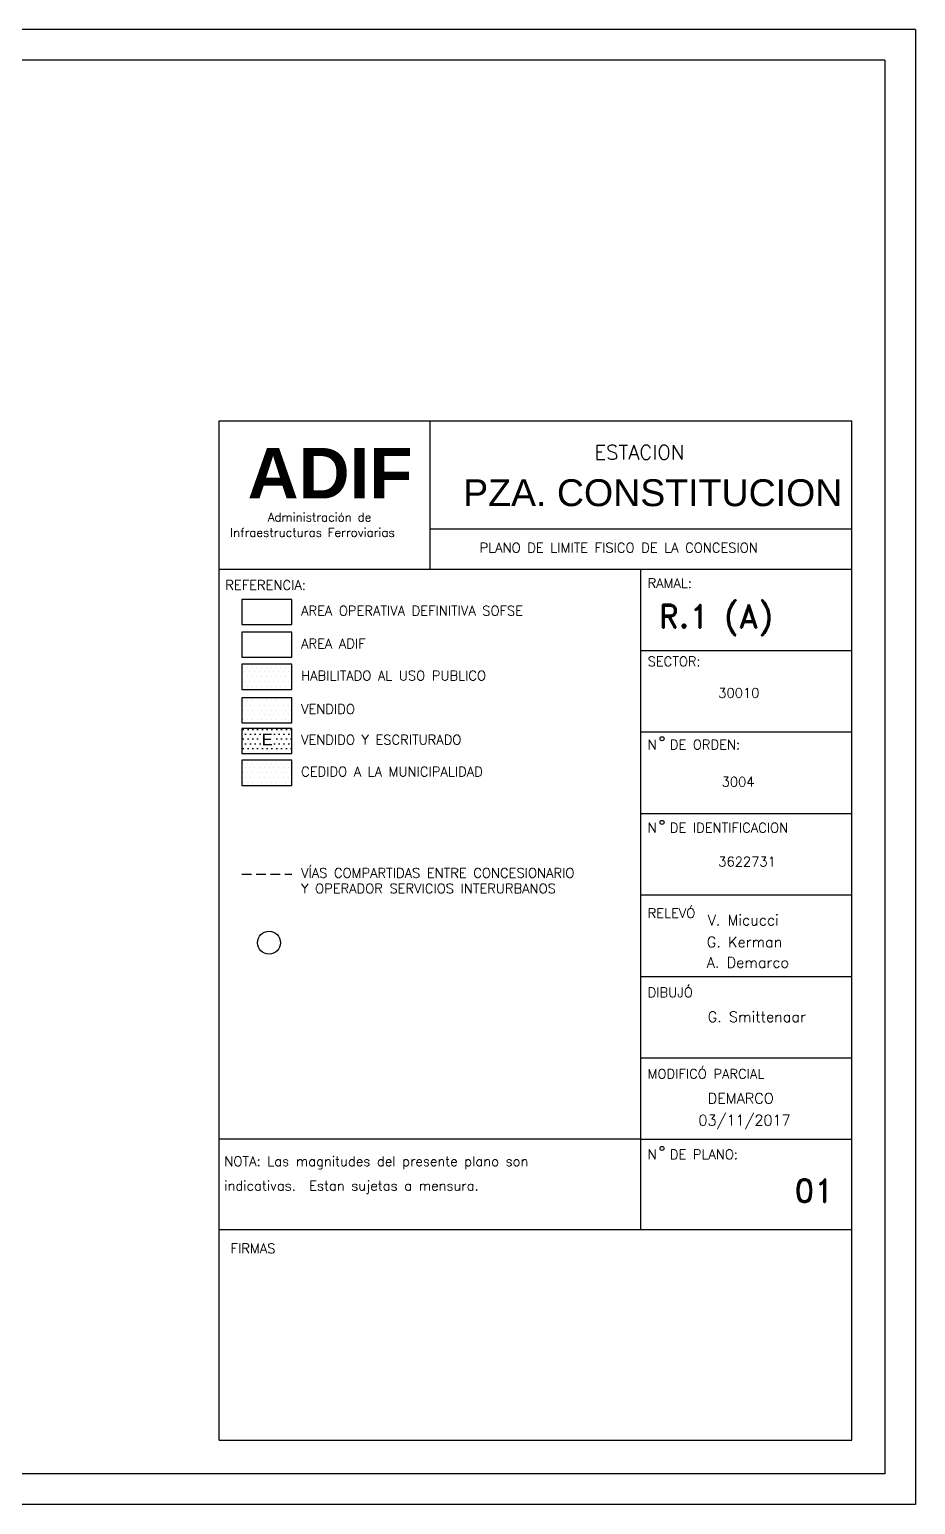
# Model space of a CAD drawing. Header units: metres. Extents: x -2640 to -492, y 2614 to 2999.
# Drawn here: x -976.1 to -745.1, y 2614.1 to 2998.5 of the extents above; entities that cross this region are included whole.
import ezdxf

# ---------------------------------------------------------------- set-up
doc = ezdxf.new("R2010")
doc.units = ezdxf.units.M
doc.header["$LTSCALE"] = 10
doc.header["$MEASUREMENT"] = 0
doc.linetypes.add('HIDDEN', pattern=[0.375, 0.25, -0.125])
doc.layers.get('0').update_dxf_attribs({"linetype": 'CONTINUOUS'})
for name, color, linetype in [('ADIF', 150, 'CONTINUOUS'), ('CEDIDO', 50, 'CONTINUOUS'), ('HABILITA', 181, 'CONTINUOUS'), ('LINEA-G', 8, 'CONTINUOUS'), ('LINEA-M', 6, 'CONTINUOUS'), ('RECUADRO', 9, 'CONTINUOUS'), ('RECUADRO2', 2, 'CONTINUOUS'), ('TEXT-03', 3, 'CONTINUOUS'), ('TEXT-05', 5, 'CONTINUOUS'), ('TEXT-CAR', 3, 'CONTINUOUS'), ('TMR', 220, 'CONTINUOUS'), ('VENDIDO', 130, 'CONTINUOUS'), ('VIAS', 1, 'CONTINUOUS')]:
    doc.layers.add(name, color=color, linetype=linetype)
doc.styles.add('ROMAND', font='romand')
doc.styles.add('ROMANS', font='romans.shx')
doc.styles.add('SANSSERIF', font='sas_____.pfb', dxfattribs={"width": 1.5, "height": 2.5})
doc.styles.add('SANSSERIFBOLD', font='sasb____.pfb', dxfattribs={"width": 0.8, "height": 8})

# ---------------------------------------------------------------- blocks, each defined once
blk = doc.blocks.new('*X0')
at = {"color": 0}
for p, q in [((565, 170), (565, 170)), ((566.25, 170), (566.25, 170)), ((567.5, 170), (567.5, 170)), ((568.75, 170), (568.75, 170)), ((570, 170), (570, 170)), ((571.25, 170), (571.25, 170)), ((572.5, 170), (572.5, 170)), ((573.75, 170), (573.75, 170)), ((575, 170), (575, 170)), ((576.25, 170), (576.25, 170)), ((577.5, 170), (577.5, 170)), ((565, 167.5), (565, 167.5)), ((565.625, 168.75), (565.625, 168.75)), ((565.625, 166.25), (565.625, 166.25)), ((566.25, 167.5), (566.25, 167.5)), ((566.875, 168.75), (566.875, 168.75)), ((566.875, 166.25), (566.875, 166.25)), ((567.5, 167.5), (567.5, 167.5)), ((568.125, 168.75), (568.125, 168.75)), ((568.125, 166.25), (568.125, 166.25)), ((568.75, 167.5), (568.75, 167.5)), ((569.375, 168.75), (569.375, 168.75)), ((569.375, 166.25), (569.375, 166.25)), ((570, 167.5), (570, 167.5)), ((570.625, 168.75), (570.625, 168.75)), ((570.625, 166.25), (570.625, 166.25)), ((571.25, 167.5), (571.25, 167.5)), ((571.875, 168.75), (571.875, 168.75)), ((571.875, 166.25), (571.875, 166.25)), ((572.5, 167.5), (572.5, 167.5)), ((573.125, 168.75), (573.125, 168.75)), ((573.125, 166.25), (573.125, 166.25)), ((573.75, 167.5), (573.75, 167.5)), ((574.375, 168.75), (574.375, 168.75)), ((574.375, 166.25), (574.375, 166.25)), ((575, 167.5), (575, 167.5)), ((575.625, 168.75), (575.625, 168.75)), ((575.625, 166.25), (575.625, 166.25)), ((576.25, 167.5), (576.25, 167.5)), ((576.875, 168.75), (576.875, 168.75)), ((576.875, 166.25), (576.875, 166.25)), ((577.5, 167.5), (577.5, 167.5)), ((565, 165), (565, 165)), ((566.25, 165), (566.25, 165)), ((567.5, 165), (567.5, 165)), ((568.75, 165), (568.75, 165)), ((570, 165), (570, 165)), ((571.25, 165), (571.25, 165)), ((572.5, 165), (572.5, 165)), ((573.75, 165), (573.75, 165)), ((575, 165), (575, 165)), ((576.25, 165), (576.25, 165)), ((577.5, 165), (577.5, 165))]:
    blk.add_line(p, q, dxfattribs=at)

msp = doc.modelspace()

# ---------------------------------------------------------------- hatches: boundary and pattern name
at = {"layer": 'VENDIDO'}
h = msp.add_hatch(dxfattribs=at)
h.set_pattern_fill('DOTS', color=256, scale=20, style=0)
h.set_pattern_definition([(0, (-2268.4838, 1677.366), (0.625, 1.25), [0, -1.25])])
h.paths.add_polyline_path([(-907.677, 2816.368), (-920.744, 2816.368), (-920.744, 2809.84), (-907.677, 2809.84)])
h.paths.add_polyline_path([(-915.89, 2811.218), (-912.238, 2811.218), (-912.238, 2815.718), (-915.89, 2815.718)], flags=24)

# ---------------------------------------------------------------- linework, layer by layer
at = {"layer": 'ADIF'}
for p, q in [((-907.677, 2841.428), (-920.744, 2841.428)), ((-920.744, 2841.428), (-920.744, 2834.899)), ((-907.677, 2834.899), (-907.677, 2841.428)), ((-920.744, 2834.899), (-907.677, 2834.899))]:
    msp.add_line(p, q, dxfattribs=at)
at = {"layer": 'CEDIDO'}
for p, q in [((-920.744, 2808.053), (-920.744, 2801.524)), ((-907.677, 2808.053), (-920.744, 2808.053)), ((-907.677, 2801.524), (-907.677, 2808.053)), ((-920.744, 2801.524), (-907.677, 2801.524))]:
    msp.add_line(p, q, dxfattribs=at)
at = {"layer": 'CEDIDO', "color": 102}
msp.add_circle((-913.635, 2760.502), 3, dxfattribs=at)
at = {"layer": 'HABILITA'}
for p, q in [((-907.677, 2833.071), (-920.744, 2833.071)), ((-920.744, 2833.071), (-920.744, 2826.542)), ((-907.677, 2826.542), (-907.677, 2833.071)), ((-920.744, 2826.542), (-907.677, 2826.542))]:
    msp.add_line(p, q, dxfattribs=at)
at = {"layer": 'LINEA-G'}
for p, q in [((-926.666, 2896.534), (-761.666, 2896.534)), ((-926.666, 2630.844), (-926.666, 2896.534)), ((-761.666, 2630.844), (-761.666, 2896.534)), ((-926.666, 2630.844), (-761.666, 2630.844))]:
    msp.add_line(p, q, dxfattribs=at)
at = {"layer": 'LINEA-M'}
for p, q in [((-871.666, 2857.902), (-871.666, 2896.534)), ((-871.666, 2868.373), (-761.666, 2868.373)), ((-926.666, 2857.902), (-761.666, 2857.902)), ((-816.666, 2685.778), (-816.666, 2857.902)), ((-816.666, 2836.669), (-761.666, 2836.669)), ((-816.666, 2815.435), (-761.666, 2815.435)), ((-816.666, 2794.201), (-761.666, 2794.201)), ((-816.666, 2772.967), (-761.666, 2772.967)), ((-816.666, 2751.733), (-761.666, 2751.733)), ((-816.666, 2730.499), (-761.666, 2730.499)), ((-816.666, 2709.265), (-926.666, 2709.265)), ((-816.666, 2709.265), (-761.666, 2709.265)), ((-926.666, 2685.778), (-761.666, 2685.778))]:
    msp.add_line(p, q, dxfattribs=at)
at = {"layer": 'RECUADRO'}
for p, q in [((-753.099, 2990.544), (-2615.495, 2990.544)), ((-753.099, 2990.544), (-753.099, 2622.067)), ((-753.099, 2622.067), (-2615.495, 2622.067))]:
    msp.add_line(p, q, dxfattribs=at)
at = {"layer": 'RECUADRO2'}
for p, q in [((-745.099, 2998.544), (-2640.495, 2998.544)), ((-745.099, 2998.544), (-2632.002, 2998.544)), ((-745.099, 2998.544), (-2632.002, 2998.544)), ((-745.099, 2998.544), (-745.099, 2614.067)), ((-745.099, 2614.067), (-2640.495, 2614.067)), ((-745.099, 2614.067), (-2632.002, 2614.067)), ((-745.099, 2614.067), (-2632.002, 2614.067))]:
    msp.add_line(p, q, dxfattribs=at)
at = {"layer": 'TEXT-03'}
for centre in [(-811.167, 2813.69), (-811.167, 2791.877), (-811.167, 2706.872)]:
    msp.add_circle(centre, 0.521, dxfattribs=at)
at = {"layer": 'TMR'}
for p, q in [((-920.744, 2849.999), (-920.744, 2843.47)), ((-907.677, 2849.999), (-920.744, 2849.999)), ((-907.677, 2843.47), (-907.677, 2849.999)), ((-920.744, 2843.47), (-907.677, 2843.47))]:
    msp.add_line(p, q, dxfattribs=at)
at = {"layer": 'VENDIDO'}
for p, q in [((-907.677, 2824.362), (-920.744, 2824.362)), ((-920.744, 2824.362), (-920.744, 2817.834)), ((-907.677, 2817.834), (-907.677, 2824.362)), ((-920.744, 2817.834), (-907.677, 2817.834)), ((-920.744, 2816.368), (-920.744, 2809.84)), ((-907.677, 2816.368), (-920.744, 2816.368)), ((-907.677, 2809.84), (-907.677, 2816.368)), ((-920.744, 2809.84), (-907.677, 2809.84))]:
    msp.add_line(p, q, dxfattribs=at)
at = {"layer": 'VIAS', "color": 20, "linetype": 'HIDDEN'}
msp.add_line((-920.744, 2778.371), (-907.677, 2778.371), dxfattribs=at)

# ---------------------------------------------------------------- block references
at = {"layer": 'CEDIDO'}
msp.add_blockref('*X0', (-1485.466, 2637.321), dxfattribs=at)
at = {"layer": 'HABILITA'}
msp.add_blockref('*X0', (-1485.527, 2662.332), dxfattribs=at)
at = {"layer": 'VENDIDO'}
msp.add_blockref('*X0', (-1485.466, 2653.631), dxfattribs=at)

# ---------------------------------------------------------------- texts
at = {"layer": 'ADIF', "color": 160, "style": 'SANSSERIFBOLD'}
msp.add_text('ADIF', height=13.1948, dxfattribs=at).set_placement((-919.233, 2876.294))
at = {"layer": 'ADIF', "color": 3, "style": 'ROMANS'}
msp.add_text('AREA ADIF', height=2.5, dxfattribs=at).set_placement((-905.276, 2837.23))
at = {"layer": 'CEDIDO', "color": 3, "style": 'ROMANS'}
msp.add_text('CEDIDO A LA MUNICIPALIDAD', height=2.5, dxfattribs=at).set_placement((-905.276, 2803.855))
at = {"layer": 'HABILITA', "color": 3, "style": 'ROMANS'}
msp.add_text('HABILITADO AL USO PUBLICO', height=2.5, dxfattribs=at).set_placement((-905.276, 2828.873))
at = {"layer": 'TEXT-03', "style": 'ROMANS'}
for s, height, p in [('RAMAL:', 2.5, (-814.934, 2852.983)), ('SECTOR:', 2.5, (-814.934, 2832.571)), ('N  DE ORDEN:', 2.5, (-814.934, 2810.899)), ('N  DE IDENTIFICACION', 2.5, (-814.934, 2789.229)), ('RELEVÓ', 2.5, (-814.934, 2766.959)), ('V. Micucci', 2.75, (-799.268, 2765.028)), ('G. Kerman', 2.75, (-799.506, 2759.321)), ('A. Demarco', 2.75, (-799.506, 2753.987)), ('DIBUJÓ', 2.5, (-814.934, 2746.312)), ('G. Smittenaar', 2.75, (-799.268, 2739.799)), ('MODIFICÓ PARCIAL', 2.5, (-814.934, 2725.079)), ('DEMARCO', 2.75, (-799.268, 2718.565)), ('03/11/2017', 2.75, (-801.698, 2712.849)), ('NOTA: Las magnitudes del presente plano son', 2.51693, (-925.305, 2702.276)), ('N  DE PLANO:', 2.5, (-814.934, 2704.089)), ('indicativas.  Estan sujetas a mensura.', 2.51693, (-925.305, 2695.916))]:
    msp.add_text(s, height=height, dxfattribs=at).set_placement(p)
at = {"layer": 'TEXT-05'}
for s, height, style, p in [('PZA. CONSTITUCION', 7, 'SANSSERIF', (-863.031, 2874.302)), ('R.1 (A)', 6, 'ROMAND', (-811.984, 2842.624)), ('01', 6, 'ROMAND', (-776.629, 2692.883))]:
    msp.add_text(s, height=height, dxfattribs=dict(at, style=style)).set_placement(p)
at = {"layer": 'TEXT-CAR', "style": 'ROMANS'}
for s, height, p in [('ESTACION', 3.75, (-828.816, 2886.478)), ('PLANO DE LIMITE FISICO DE LA CONCESION', 2.5, (-858.735, 2862.221)), ('REFERENCIA:', 2.5, (-925.022, 2852.482)), ('30010', 2.5, (-796.522, 2824.354)), ('3004', 2.5, (-795.641, 2801.203)), ('3622731', 2.5, (-796.522, 2780.388)), ('FIRMAS', 2.5, (-923.639, 2679.571))]:
    msp.add_text(s, height=height, dxfattribs=at).set_placement(p)
at = {"layer": 'TEXT-CAR', "color": 2, "style": 'ROMANS'}
for s, p in [('Administración de', (-913.944, 2870.318)), ('Infraestructuras Ferroviarias', (-923.76, 2866.306))]:
    msp.add_text(s, height=2.25, dxfattribs=at).set_placement(p)
at = {"layer": 'TMR', "color": 3, "style": 'ROMANS'}
msp.add_text('AREA OPERATIVA DEFINITIVA SOFSE', height=2.5, dxfattribs=at).set_placement((-905.276, 2845.801))
at = {"layer": 'VENDIDO', "color": 3, "style": 'ROMANS'}
for s, p in [('VENDIDO', (-905.276, 2820.165)), ('VENDIDO Y ESCRITURADO', (-905.276, 2812.17))]:
    msp.add_text(s, height=2.5, dxfattribs=at).set_placement(p)
at = {"layer": 'VENDIDO', "style": 'SANSSERIF'}
msp.add_text('E', height=3, dxfattribs=at).set_placement((-915.511, 2811.968))
at = {"layer": 'VIAS', "color": 3, "linetype": 'HIDDEN', "style": 'ROMANS'}
for s, p in [('VÍAS COMPARTIDAS ENTRE CONCESIONARIO', (-905.276, 2777.438)), ('Y OPERADOR SERVICIOS INTERURBANOS', (-905.276, 2773.377))]:
    msp.add_text(s, height=2.5, dxfattribs=at).set_placement(p)

doc.saveas('drawing.dxf')
